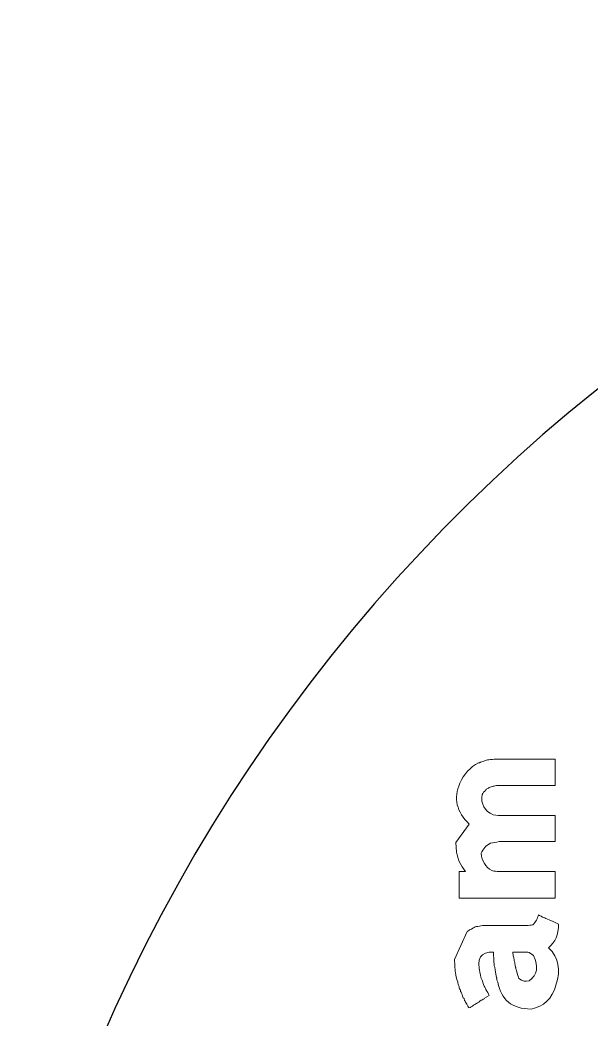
# Model space of a CAD drawing. Header units: millimetres. Extents: x 20 to 320, y 25 to 75.
# Drawn here: x 265.83 to 274.29, y 60.19 to 75 of the extents above; entities that cross this region are included whole.
import ezdxf

# ---------------------------------------------------------------- set-up
doc = ezdxf.new("R2010")
doc.units = ezdxf.units.MM
doc.layers.get('0').update_dxf_attribs({"lineweight": 25, "true_color": 0x000000})

msp = doc.modelspace()

# ---------------------------------------------------------------- linework, layer by layer
at = {"color": 3, "lineweight": 0, "true_color": 0x00ff00}
for p, q in [((272.627, 63.991), (272.642, 63.991)), ((272.663, 64.002), (272.762, 64.033)), ((272.762, 64.033), (272.778, 64.033)), ((272.882, 64.043), (273.765, 64.043)), ((273.765, 64.043), (273.765, 63.955)), ((273.765, 63.955), (273.765, 63.934)), ((273.765, 63.934), (273.765, 63.908)), ((273.765, 63.908), (273.765, 63.84)), ((273.765, 63.84), (273.765, 63.819)), ((273.765, 63.819), (273.765, 63.73)), ((273.765, 63.73), (273.765, 63.714)), ((273.765, 63.714), (273.765, 63.652)), ((272.746, 63.594), (272.736, 63.589)), ((272.752, 63.605), (272.746, 63.594)), ((272.955, 63.652), (272.893, 63.652)), ((272.971, 63.652), (272.955, 63.652)), ((273.06, 63.652), (272.971, 63.652)), ((273.081, 63.652), (273.06, 63.652)), ((273.149, 63.652), (273.081, 63.652)), ((273.243, 63.652), (273.149, 63.652)), ((273.258, 63.652), (273.243, 63.652)), ((273.331, 63.652), (273.258, 63.652)), ((273.368, 63.652), (273.331, 63.652)), ((273.441, 63.652), (273.368, 63.652)), ((273.504, 63.652), (273.441, 63.652)), ((273.519, 63.652), (273.504, 63.652)), ((273.608, 63.652), (273.519, 63.652)), ((273.629, 63.652), (273.608, 63.652)), ((273.65, 63.652), (273.629, 63.652)), ((273.671, 63.652), (273.65, 63.652)), ((273.739, 63.652), (273.671, 63.652)), ((273.765, 63.652), (273.739, 63.652)), ((272.29, 62.807), (272.491, 63.083)), ((272.846, 63.218), (272.882, 63.213)), ((272.882, 63.213), (272.919, 63.208)), ((272.919, 63.208), (273.765, 63.208)), ((273.765, 63.208), (273.765, 63.187)), ((273.765, 63.187), (273.765, 63.171)), ((273.765, 63.171), (273.765, 63.077)), ((273.765, 63.077), (273.765, 63.01)), ((273.765, 63.01), (273.765, 62.989)), ((273.765, 62.989), (273.765, 62.9)), ((272.303, 62.665), (272.29, 62.807)), ((272.898, 62.816), (272.804, 62.801)), ((272.934, 62.822), (272.898, 62.816)), ((272.95, 62.822), (272.934, 62.822)), ((273.002, 62.822), (272.95, 62.822)), ((273.07, 62.822), (273.002, 62.822)), ((273.122, 62.822), (273.07, 62.822)), ((273.19, 62.822), (273.122, 62.822)), ((273.206, 62.822), (273.19, 62.822)), ((273.227, 62.822), (273.206, 62.822)), ((273.248, 62.822), (273.227, 62.822)), ((273.269, 62.822), (273.248, 62.822)), ((273.29, 62.822), (273.269, 62.822)), ((273.384, 62.822), (273.29, 62.822)), ((273.405, 62.822), (273.384, 62.822)), ((273.42, 62.822), (273.405, 62.822)), ((273.441, 62.822), (273.42, 62.822)), ((273.462, 62.822), (273.441, 62.822)), ((273.556, 62.822), (273.462, 62.822)), ((273.577, 62.822), (273.556, 62.822)), ((273.593, 62.822), (273.577, 62.822)), ((273.613, 62.822), (273.593, 62.822)), ((273.634, 62.822), (273.613, 62.822)), ((273.655, 62.822), (273.634, 62.822)), ((273.723, 62.822), (273.655, 62.822)), ((273.739, 62.822), (273.723, 62.822)), ((273.765, 62.822), (273.739, 62.822)), ((273.765, 62.9), (273.765, 62.884)), ((273.765, 62.884), (273.765, 62.822)), ((272.339, 62.341), (272.339, 62.378)), ((272.339, 62.378), (272.433, 62.378)), ((272.339, 62.299), (272.339, 62.341)), ((272.924, 62.378), (273.765, 62.378)), ((273.765, 62.378), (273.765, 62.289)), ((272.339, 62.21), (272.339, 62.299)), ((272.339, 62.19), (272.339, 62.21)), ((273.765, 62.289), (273.765, 62.268)), ((273.765, 62.268), (273.765, 62.242)), ((273.765, 62.242), (273.765, 62.174)), ((272.339, 62.122), (272.339, 62.19)), ((272.339, 62.096), (272.339, 62.122)), ((272.339, 62.075), (272.339, 62.096)), ((272.339, 61.986), (272.339, 62.075)), ((273.765, 62.174), (273.765, 62.153)), ((273.765, 62.153), (273.765, 62.064)), ((273.765, 62.064), (273.765, 62.049)), ((273.765, 62.049), (273.765, 61.986)), ((272.402, 61.986), (272.339, 61.986)), ((272.418, 61.986), (272.402, 61.986)), ((272.507, 61.986), (272.418, 61.986)), ((272.527, 61.986), (272.507, 61.986)), ((272.548, 61.986), (272.527, 61.986)), ((272.569, 61.986), (272.548, 61.986)), ((272.59, 61.986), (272.569, 61.986)), ((272.647, 61.986), (272.59, 61.986)), ((272.741, 61.986), (272.647, 61.986)), ((272.762, 61.986), (272.741, 61.986)), ((272.793, 61.986), (272.762, 61.986)), ((272.82, 61.986), (272.793, 61.986)), ((272.851, 61.986), (272.82, 61.986)), ((272.94, 61.986), (272.851, 61.986)), ((272.971, 61.986), (272.94, 61.986)), ((273.008, 61.986), (272.971, 61.986)), ((273.039, 61.986), (273.008, 61.986)), ((273.075, 61.986), (273.039, 61.986)), ((273.107, 61.986), (273.075, 61.986)), ((273.143, 61.986), (273.107, 61.986)), ((273.18, 61.986), (273.143, 61.986)), ((273.243, 61.986), (273.18, 61.986)), ((273.258, 61.986), (273.243, 61.986)), ((273.347, 61.986), (273.258, 61.986)), ((273.368, 61.986), (273.347, 61.986)), ((273.436, 61.986), (273.368, 61.986)), ((273.462, 61.986), (273.436, 61.986)), ((273.483, 61.986), (273.462, 61.986)), ((273.509, 61.986), (273.483, 61.986)), ((273.53, 61.986), (273.509, 61.986)), ((273.566, 61.986), (273.53, 61.986)), ((273.671, 61.986), (273.566, 61.986)), ((273.687, 61.986), (273.671, 61.986)), ((273.707, 61.986), (273.687, 61.986)), ((273.723, 61.986), (273.707, 61.986)), ((273.749, 61.986), (273.723, 61.986)), ((273.765, 61.986), (273.749, 61.986)), ((273.514, 61.736), (273.53, 61.725)), ((273.53, 61.725), (273.556, 61.715)), ((273.556, 61.715), (273.577, 61.704)), ((273.577, 61.704), (273.593, 61.699)), ((273.593, 61.699), (273.608, 61.694)), ((273.608, 61.694), (273.624, 61.683)), ((273.624, 61.683), (273.676, 61.662)), ((273.676, 61.662), (273.692, 61.652)), ((273.692, 61.652), (273.707, 61.647)), ((273.707, 61.647), (273.723, 61.642)), ((273.723, 61.642), (273.734, 61.636)), ((273.734, 61.636), (273.812, 61.6)), ((272.27, 61.074), (272.46, 61.49)), ((272.46, 61.49), (272.47, 61.495)), ((272.595, 61.563), (272.616, 61.563)), ((272.705, 61.579), (273.216, 61.579)), ((273.243, 61.182), (273.138, 61.182)), ((273.138, 61.182), (273.138, 61.167)), ((273.138, 61.167), (273.143, 61.146)), ((273.258, 61.182), (273.243, 61.182)), ((273.279, 61.182), (273.258, 61.182)), ((273.295, 61.182), (273.279, 61.182)), ((273.321, 61.182), (273.295, 61.182)), ((273.337, 61.182), (273.321, 61.182)), ((273.357, 61.182), (273.337, 61.182)), ((273.378, 61.177), (273.357, 61.182)), ((273.441, 61.135), (273.378, 61.177)), ((272.282, 60.895), (272.27, 61.074)), ((272.861, 60.979), (272.856, 61.067)), ((273.143, 61.146), (273.143, 61.13)), ((273.154, 61.078), (273.154, 61.062)), ((273.159, 61.047), (273.164, 61.026)), ((273.164, 61.026), (273.164, 61.01)), ((273.164, 61.01), (273.169, 60.989)), ((272.287, 60.879), (272.282, 60.895)), ((272.653, 60.864), (272.658, 60.848)), ((272.867, 60.963), (272.861, 60.979)), ((272.872, 60.921), (272.867, 60.963)), ((272.887, 60.827), (272.872, 60.921)), ((273.169, 60.989), (273.175, 60.958)), ((273.18, 60.942), (273.185, 60.921)), ((273.185, 60.921), (273.19, 60.906)), ((272.658, 60.848), (272.663, 60.806)), ((272.663, 60.806), (272.679, 60.77)), ((272.679, 60.77), (272.684, 60.754)), ((272.684, 60.754), (272.7, 60.702)), ((272.893, 60.811), (272.887, 60.827)), ((272.898, 60.78), (272.898, 60.796)), ((272.339, 60.66), (272.339, 60.676)), ((272.36, 60.603), (272.36, 60.618)), ((272.371, 60.592), (272.36, 60.603)), ((272.413, 60.498), (272.402, 60.509)), ((272.684, 60.477), (272.668, 60.472)), ((272.694, 60.488), (272.684, 60.477)), ((272.71, 60.493), (272.694, 60.488)), ((272.715, 60.503), (272.71, 60.493)), ((272.783, 60.54), (272.715, 60.503)), ((272.47, 60.383), (272.465, 60.394)), ((272.48, 60.368), (272.47, 60.383)), ((272.486, 60.357), (272.48, 60.368))]:
    msp.add_line(p, q, dxfattribs=at)
at = {"color": 1, "true_color": 0xff0000}
msp.add_arc((290, 50), 25, 14.8351, 165.1649, dxfattribs=at)
at = {"color": 3, "lineweight": 0, "true_color": 0x00ff00}
for points in [[(272.35, 63.688), (272.411, 63.826), (272.504, 63.927), (272.627, 63.991)], [(272.642, 63.991), (272.646, 63.995), (272.649, 63.997), (272.653, 63.996)], [(272.653, 63.996), (272.656, 64.001), (272.66, 64.003), (272.663, 64.002)], [(272.778, 64.033), (272.818, 64.04), (272.853, 64.043), (272.882, 64.043)], [(272.491, 63.083), (272.301, 63.262), (272.254, 63.464), (272.35, 63.688)], [(272.736, 63.589), (272.711, 63.564), (272.692, 63.541), (272.679, 63.521)], [(272.799, 63.631), (272.783, 63.618), (272.767, 63.609), (272.752, 63.605)], [(272.83, 63.641), (272.82, 63.636), (272.809, 63.632), (272.799, 63.631)], [(272.893, 63.652), (272.868, 63.645), (272.847, 63.641), (272.83, 63.641)], [(272.679, 63.521), (272.66, 63.379), (272.715, 63.278), (272.846, 63.218)], [(272.804, 62.801), (272.737, 62.763), (272.692, 62.713), (272.668, 62.649)], [(272.433, 62.378), (272.362, 62.467), (272.319, 62.563), (272.303, 62.665)], [(272.668, 62.649), (272.678, 62.533), (272.73, 62.448), (272.825, 62.393)], [(272.825, 62.393), (272.863, 62.383), (272.896, 62.378), (272.924, 62.378)], [(273.431, 61.589), (273.475, 61.632), (273.503, 61.681), (273.514, 61.736)], [(273.812, 61.6), (273.813, 61.445), (273.764, 61.328), (273.666, 61.25)], [(272.47, 61.495), (272.487, 61.509), (272.505, 61.52), (272.522, 61.527)], [(272.522, 61.527), (272.549, 61.545), (272.573, 61.557), (272.595, 61.563)], [(272.616, 61.563), (272.65, 61.574), (272.68, 61.579), (272.705, 61.579)], [(273.216, 61.579), (273.303, 61.576), (273.374, 61.579), (273.431, 61.589)], [(272.851, 61.182), (272.657, 61.195), (272.591, 61.089), (272.653, 60.864)], [(272.856, 61.067), (272.849, 61.114), (272.848, 61.153), (272.851, 61.182)], [(273.666, 61.25), (273.814, 61.101), (273.85, 60.917), (273.775, 60.697)], [(273.143, 61.13), (273.149, 61.109), (273.153, 61.092), (273.154, 61.078)], [(273.154, 61.062), (273.157, 61.057), (273.159, 61.052), (273.159, 61.047)], [(273.378, 60.759), (273.5, 60.846), (273.521, 60.971), (273.441, 61.135)], [(272.319, 60.744), (272.298, 60.791), (272.288, 60.837), (272.287, 60.879)], [(273.175, 60.958), (273.178, 60.952), (273.18, 60.947), (273.18, 60.942)], [(273.19, 60.906), (273.203, 60.857), (273.215, 60.818), (273.227, 60.791)], [(272.339, 60.676), (272.327, 60.699), (272.32, 60.722), (272.319, 60.744)], [(272.898, 60.796), (272.895, 60.801), (272.893, 60.806), (272.893, 60.811)], [(272.914, 60.738), (272.905, 60.752), (272.9, 60.766), (272.898, 60.78)], [(273.405, 60.341), (273.124, 60.343), (272.96, 60.476), (272.914, 60.738)], [(273.227, 60.791), (273.276, 60.754), (273.326, 60.744), (273.378, 60.759)], [(272.36, 60.618), (272.35, 60.635), (272.343, 60.649), (272.339, 60.66)], [(272.402, 60.509), (272.387, 60.541), (272.377, 60.569), (272.371, 60.592)], [(272.7, 60.702), (272.718, 60.675), (272.73, 60.65), (272.736, 60.629)], [(272.736, 60.629), (272.759, 60.599), (272.774, 60.569), (272.783, 60.54)], [(273.775, 60.697), (273.72, 60.494), (273.596, 60.375), (273.405, 60.341)], [(272.428, 60.456), (272.419, 60.47), (272.413, 60.484), (272.413, 60.498)], [(272.465, 60.394), (272.449, 60.417), (272.437, 60.438), (272.428, 60.456)], [(272.595, 60.425), (272.582, 60.411), (272.568, 60.402), (272.554, 60.399)], [(272.668, 60.472), (272.642, 60.449), (272.618, 60.434), (272.595, 60.425)], [(272.554, 60.399), (272.532, 60.376), (272.509, 60.362), (272.486, 60.357)]]:
    msp.add_open_spline(points, degree=3, dxfattribs=at)

doc.saveas('drawing.dxf')
